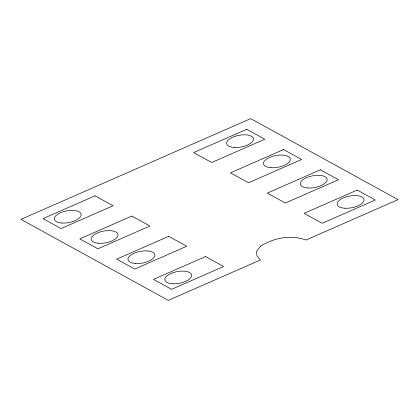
<?xml version="1.0" encoding="UTF-8"?>
<svg xmlns="http://www.w3.org/2000/svg" width="419" height="419" viewBox="0 0 419 419"><rect width="100%" height="100%" fill="white"/><g stroke="black" fill="none" stroke-linecap="round" stroke-linejoin="round"><path stroke-width="0.63" d="M260.602 246.168L256.491 251.405L257.02 255.978L260.414 259.984L168.297 300.376L20.95 219.362L250.703 118.624L398.05 199.638L305.933 240.029C290.859 234.478 273.974 237.803 260.602 246.168M95.008 195.82L42.989 218.624L61.059 228.565L113.083 205.755L95.008 195.82M246.733 129.293L193.63 152.579L211.7 162.514L264.803 139.228L246.733 129.293M131.849 216.073L79.825 238.882L97.899 248.818L149.918 226.009L131.849 216.073M283.569 149.546L230.466 172.832L248.54 182.768L301.643 159.482L283.569 149.546M168.684 236.326L116.665 259.136L134.735 269.071L186.754 246.262L168.684 236.326M320.409 169.8L267.306 193.086L285.376 203.021L338.479 179.735L320.409 169.8M205.519 256.58L153.501 279.389L171.57 289.325L223.589 266.515L205.519 256.58M357.245 190.058L304.142 213.339L322.211 223.275L375.314 199.994L357.245 190.058M344.685 208.222A13.618 5.95 -10.6 0 0 363.964 199.47A13.618 5.95 -10.6 0 0 343.051 198.046A13.618 5.95 -10.6 0 0 344.685 208.222M307.85 187.969A13.618 5.95 -10.6 0 0 327.129 179.217A13.618 5.95 -10.6 0 0 306.21 177.792A13.618 5.95 -10.6 0 0 307.85 187.969M271.014 167.715A13.618 5.95 -10.6 0 0 290.294 158.963A13.618 5.95 -10.6 0 0 269.375 157.539A13.618 5.95 -10.6 0 0 271.014 167.715M234.174 147.462A13.618 5.95 -10.6 0 0 253.453 138.71A13.618 5.95 -10.6 0 0 232.54 137.285A13.618 5.95 -10.6 0 0 234.174 147.462M172.371 283.773A13.618 5.95 -10.6 0 0 191.651 275.026A13.618 5.95 -10.6 0 0 170.732 273.597A13.618 5.95 -10.6 0 0 172.371 283.773M135.536 263.52A13.618 5.95 -10.6 0 0 154.815 254.773A13.618 5.95 -10.6 0 0 133.897 253.343A13.618 5.95 -10.6 0 0 135.536 263.52M98.701 243.266A13.618 5.95 -10.6 0 0 117.98 234.514A13.618 5.95 -10.6 0 0 97.061 233.09A13.618 5.95 -10.6 0 0 98.701 243.266M61.86 223.013A13.618 5.95 -10.6 0 0 81.139 214.261A13.618 5.95 -10.6 0 0 60.226 212.836A13.618 5.95 -10.6 0 0 61.86 223.013"/></g></svg>
